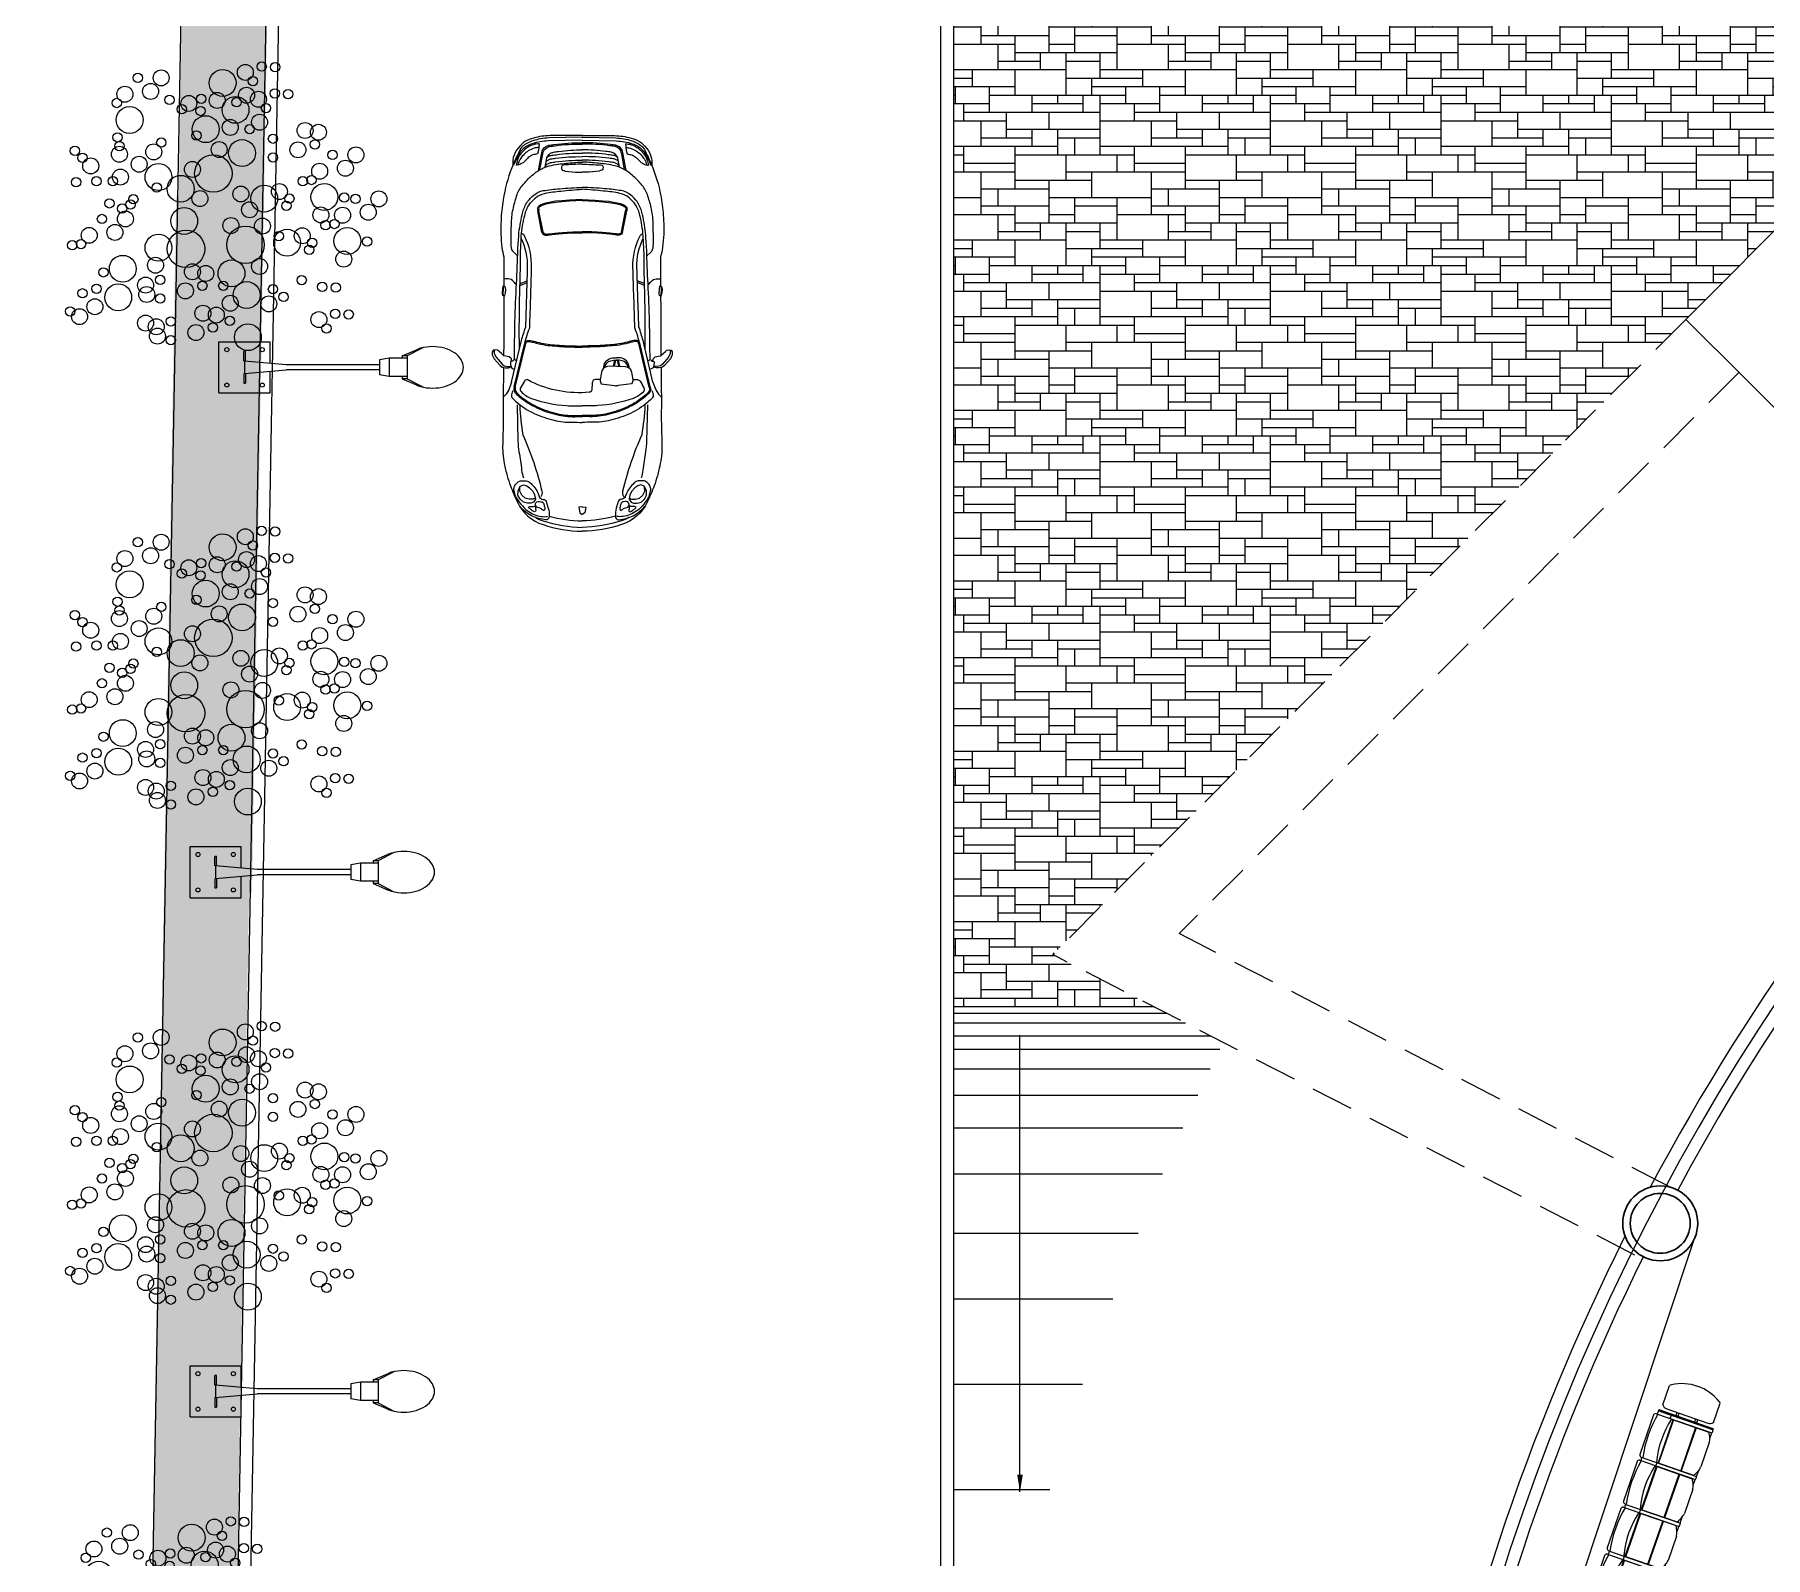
# Model space of a CAD drawing. Header units: millimetres. Extents: x 383 to 523, y 252 to 344.
# Drawn here: x 385.49 to 405.81, y 305.44 to 323.31 of the extents above; entities that cross this region are included whole.
import ezdxf

# ---------------------------------------------------------------- set-up
doc = ezdxf.new("R2010")
doc.units = ezdxf.units.MM
doc.header["$MEASUREMENT"] = 0
doc.linetypes.add('ACAD_ISO02W100', pattern=[15, 12, -3])
doc.linetypes.add('DASHED', pattern=[0.75, 0.5, -0.25])
for name, color, linetype in [('BOXTER', 7, 'Continuous'), ('CARRERA911', 7, 'Continuous'), ('letreros', 6, 'Continuous'), ('muebles', 193, 'Continuous')]:
    doc.layers.add(name, color=color, linetype=linetype)
for name, color, linetype, lineweight in [('cubierta', 1, 'ACAD_ISO02W100', 15), ('farolasss', 40, 'Continuous', 0), ('muros', 5, 'Continuous', 30), ('plantas', 76, 'Continuous', 15), ('vegetacion', 104, 'Continuous', 0)]:
    doc.layers.add(name, color=color, linetype=linetype, lineweight=lineweight)
doc.dimstyles.new('ISO-25', dxfattribs={"dimtxt": 0.2, "dimasz": 0.2, "dimexe": 0.5, "dimexo": 0.2, "dimgap": 0.2, "dimtad": 1, "dimdsep": 46, "dimtxsty": 'Standard', "dimcen": 0.2, "dimadec": 0, "dimazin": 0, "dimtfac": 1, "dimtmove": 0, "dimatfit": 3, "dimfxl": 1, "dimarcsym": 0})
pattern_1 = [(0, (0, 0), (0, 2), [1.5, -0.5]), (0, (0, 0.1), (0, 2), [-0.6, 0.6, -0.3, 0.5]), (0, (0, 0.2), (0, 2), [-0.9, 1.1]), (0, (0, 0.3), (0, 2), [0.9, -1.1]), (0, (0, 0.4), (0, 2), [-0.4, 1.6]), (0, (0, 0.5), (0, 2), [0.7, -0.5, 0.6, -0.2]), (0, (0.7, 0.6), (0, 2), [1.6, -0.4]), (0, (-0.1, 0.7), (0, 2), [1.1, -0.9]), (0, (-0.4, 0.8), (0, 2), [0.9, -1.1]), (0, (0, 0.9), (0, 2), [1.6, -0.4]), (0, (0, 1), (0, 2), [-0.8, 0.5, -0.3, 0.4]), (0, (1, 1.1), (0, 2), [1.2, -0.8]), (0, (0.2, 1.2), (0, 2), [0.8, -0.4, 0.3, -0.5]), (0, (0.6, 1.3), (0, 2), [0.8, -0.3, 0.5, -0.4]), (0, (1.4, 1.4), (0, 2), [1.2, -0.8]), (0, (0.6, 1.5), (0, 2), [0.8, -1.2]), (0, (1, 1.6), (0, 2), [0.9, -1.1]), (0, (1, 1.7), (0, 2), [-0.6, 1.4]), (0, (0.4, 1.8), (0, 2), [0.6, -1.4]), (0, (1, 1.9), (0, 2), [1.4, -0.6]), (90, (0, 0.8), (-2, 1e-16), [0.3, -0.8, 0.7, -0.2]), (90, (0.2, 0.9), (-2, 1e-16), [0.5, -0.3, 0.2, -1]), (90, (0.3, 0.5), (-2, 1e-16), [0.2, -1.8]), (90, (0.4, 0.3), (-2, 1e-16), [0.2, -1.2, 0.3, -0.3]), (90, (0.5, 0.7), (-2, 1e-16), [0.2, -1.8]), (90, (0.6, 0), (-2, 1e-16), [0.3, -0.9, 0.5, -0.3]), (90, (0.7, 0.4), (-2, 1e-16), [0.3, -1.7]), (90, (0.8, 0.9), (-2, 1e-16), [0.3, -0.1, 0.2, -1.4]), (90, (0.9, 0.1), (-2, 1e-16), [0.3, -1.7]), (90, (1, 0.6), (-2, 1e-16), [0.3, -0.1, 0.3, -0.2, 0.5, -0.6]), (90, (1.2, 0.6), (-2, 1e-16), [-1.4, 0.2, -0.2, 0.2]), (90, (1.3, 0.9), (-2, 1e-16), [0.2, -1.8]), (90, (1.4, 0.2), (-2, 1e-16), [0.2, -0.7, 0.5, -0.6]), (90, (1.5, 0.5), (-2, 1e-16), [0.1, -1.3, 0.3, -0.3]), (90, (1.6, 0.6), (-2, 1e-16), [0.5, -0.5, 0.3, -0.7]), (90, (1.7, 1.1), (-2, 1e-16), [0.3, -0.5, 0.2, -1]), (90, (1.8, 0.4), (-2, 1e-16), [0.2, -1.8]), (90, (1.9, 0.6), (-2, 1e-16), [0.2, -0.6, 0.3, -0.9])]

# ---------------------------------------------------------------- blocks, each defined once
blk = doc.blocks.new('banca')
at = {"layer": 'muebles'}
for p, q in [((-1.501, 0), (-1.991, 0)), ((-0.921, 0), (-1.411, 0)), ((-0.338, 0), (-0.828, 0)), ((0.245, 0), (-0.245, 0)), ((0.828, 0), (0.338, 0)), ((1.411, 0), (0.921, 0)), ((-2.138, -0.061), (-2.378, -0.061)), ((-2.108, -0.121), (-2.108, -0.631)), ((-2.068, -0.04), (-2.068, -0.712)), ((-2.056, -0.037), (-2.065, -0.037)), ((-2.056, -0.063), (-2.056, -0.037)), ((-2.056, -0.063), (-2.056, -0.713)), ((-2.016, -0.025), (-2.016, -0.716)), ((-1.476, -0.025), (-1.476, -0.716)), ((-1.436, -0.025), (-1.436, -0.716)), ((-0.896, -0.025), (-0.896, -0.716)), ((-0.856, -0.026), (-0.856, -0.716)), ((-0.313, -0.025), (-0.313, -0.716)), ((-0.273, -0.026), (-0.273, -0.716)), ((0.27, -0.025), (0.27, -0.716)), ((0.31, -0.026), (0.31, -0.716)), ((0.853, -0.025), (0.853, -0.716)), ((0.893, -0.026), (0.893, -0.716)), ((1.436, -0.025), (1.436, -0.716)), ((1.476, -0.026), (1.476, -0.716)), ((1.991, -0.003), (1.501, -0.003)), ((2.016, -0.03), (2.016, -0.719)), ((2.056, -0.043), (2.056, -0.04)), ((2.056, -0.04), (2.065, -0.041)), ((2.056, -0.066), (2.056, -0.04)), ((2.056, -0.693), (2.056, -0.043)), ((2.056, -0.05), (2.056, -0.047)), ((2.056, -0.066), (2.056, -0.716)), ((2.068, -0.716), (2.068, -0.044)), ((2.108, -0.125), (2.108, -0.635)), ((2.138, -0.065), (2.378, -0.065)), ((-2.108, -0.247), (-2.068, -0.247)), ((-2.108, -0.273), (-2.068, -0.273)), ((-2.013, -0.214), (-2.013, -0.677)), ((-2.013, -0.231), (-1.479, -0.231)), ((-2.013, -0.239), (-1.479, -0.239)), ((-1.479, -0.214), (-1.479, -0.677)), ((-1.433, -0.214), (-1.433, -0.677)), ((-1.433, -0.231), (-0.899, -0.231)), ((-1.433, -0.239), (-0.899, -0.239)), ((-0.899, -0.214), (-0.899, -0.677)), ((-0.853, -0.214), (-0.853, -0.677)), ((-0.85, -0.231), (-0.316, -0.231)), ((-0.85, -0.239), (-0.316, -0.239)), ((-0.316, -0.214), (-0.316, -0.677)), ((-0.27, -0.214), (-0.27, -0.677)), ((-0.267, -0.231), (0.267, -0.231)), ((-0.267, -0.239), (0.267, -0.239)), ((0.267, -0.214), (0.267, -0.677)), ((0.313, -0.214), (0.313, -0.677)), ((0.316, -0.231), (0.85, -0.231)), ((0.316, -0.239), (0.85, -0.239)), ((0.85, -0.214), (0.85, -0.677)), ((0.896, -0.214), (0.896, -0.677)), ((0.899, -0.231), (1.433, -0.231)), ((0.899, -0.239), (1.433, -0.239)), ((1.433, -0.214), (1.433, -0.677)), ((1.479, -0.214), (1.479, -0.677)), ((2.013, -0.235), (1.479, -0.235)), ((2.013, -0.242), (1.479, -0.242)), ((2.013, -0.218), (2.013, -0.681)), ((2.108, -0.251), (2.068, -0.251)), ((2.108, -0.276), (2.068, -0.276)), ((-2.108, -0.48), (-2.068, -0.48)), ((-2.108, -0.505), (-2.068, -0.505)), ((-2.013, -0.513), (-1.479, -0.513)), ((-2.013, -0.521), (-1.479, -0.521)), ((-1.433, -0.513), (-0.899, -0.513)), ((-1.433, -0.521), (-0.899, -0.521)), ((-0.85, -0.513), (-0.316, -0.513)), ((-0.85, -0.521), (-0.316, -0.521)), ((-0.267, -0.513), (0.267, -0.513)), ((-0.267, -0.521), (0.267, -0.521)), ((0.316, -0.513), (0.85, -0.513)), ((0.316, -0.521), (0.85, -0.521)), ((0.899, -0.513), (1.433, -0.513)), ((0.899, -0.521), (1.433, -0.521)), ((2.013, -0.517), (1.479, -0.517)), ((2.013, -0.524), (1.479, -0.524)), ((2.108, -0.483), (2.068, -0.483)), ((2.108, -0.509), (2.068, -0.509)), ((-2.138, -0.691), (-2.378, -0.691)), ((-2.056, -0.716), (-2.065, -0.715)), ((-2.056, -0.713), (-2.056, -0.716)), ((-2.016, -0.712), (-1.943, -0.712)), ((-1.594, -0.723), (-1.896, -0.723)), ((-1.547, -0.712), (-1.476, -0.712)), ((-1.436, -0.712), (-1.363, -0.712)), ((-1.014, -0.723), (-1.316, -0.723)), ((-0.967, -0.712), (-0.896, -0.712)), ((-0.853, -0.712), (-0.78, -0.712)), ((-0.431, -0.723), (-0.733, -0.723)), ((-0.384, -0.712), (-0.313, -0.712)), ((-0.27, -0.712), (-0.197, -0.712)), ((0.152, -0.723), (-0.15, -0.723)), ((0.199, -0.712), (0.27, -0.712)), ((0.313, -0.712), (0.386, -0.712)), ((0.735, -0.723), (0.433, -0.723)), ((0.782, -0.712), (0.853, -0.712)), ((0.896, -0.712), (0.969, -0.712)), ((1.318, -0.723), (1.016, -0.723)), ((1.365, -0.712), (1.436, -0.712)), ((1.476, -0.716), (1.549, -0.716)), ((1.898, -0.726), (1.596, -0.726)), ((1.945, -0.716), (2.016, -0.716)), ((2.056, -0.693), (2.056, -0.719)), ((2.056, -0.716), (2.056, -0.719)), ((2.056, -0.719), (2.065, -0.719)), ((2.138, -0.695), (2.378, -0.695))]:
    blk.add_line(p, q, dxfattribs=at)
for points in [[(-2.065, -0.037), (-2.066, -0.037), (-2.066, -0.037), (-2.067, -0.037), (-2.067, -0.038), (-2.067, -0.038), (-2.067, -0.038), (-2.068, -0.038), (-2.068, -0.039), (-2.068, -0.039), (-2.068, -0.04)], [(2.065, -0.041), (2.066, -0.041), (2.066, -0.041), (2.067, -0.041), (2.067, -0.041), (2.067, -0.042), (2.068, -0.042), (2.068, -0.043), (2.068, -0.043), (2.068, -0.044)], [(-2.065, -0.715), (-2.066, -0.715), (-2.066, -0.715), (-2.067, -0.715), (-2.067, -0.715), (-2.067, -0.714), (-2.068, -0.714), (-2.068, -0.713), (-2.068, -0.713), (-2.068, -0.712)], [(2.065, -0.719), (2.066, -0.719), (2.066, -0.719), (2.067, -0.719), (2.067, -0.718), (2.067, -0.718), (2.067, -0.718), (2.068, -0.718), (2.068, -0.717), (2.068, -0.717), (2.068, -0.716)]]:
    blk.add_lwpolyline(points, dxfattribs=at)
for centre, radius, start, end in [((-1.991, -0.025), 0.025, 90, 180), ((-1.501, -0.025), 0.025, 0, 90), ((-1.411, -0.025), 0.025, 90, 180), ((-0.921, -0.025), 0.025, 0, 90), ((-0.828, -0.025), 0.025, 90, 180), ((-0.338, -0.025), 0.025, 0, 90), ((-0.245, -0.025), 0.025, 90, 180), ((0.245, -0.025), 0.025, 0, 90), ((0.338, -0.025), 0.025, 90, 180), ((0.828, -0.025), 0.025, 0, 90), ((0.921, -0.025), 0.025, 90, 180), ((1.411, -0.025), 0.025, 0, 90), ((-1.909, -0.376), 0.569, 148.6643, 211.6638), ((-2.321, -0.127), 0.0874, 130.8585, 149.9755), ((-2.195, -0.127), 0.0874, 3.9886, 49.1415), ((-2.036, -0.136), 0.101, 78.5788, 101.4212), ((-2.036, -0.128), 0.0699, 253.3653, 286.6347), ((-1.746, -1.423), 1.407, 78.9336, 101.0664), ((-1.746, -1.257), 1.076, 75.4632, 104.5368), ((-1.456, -0.136), 0.101, 78.5788, 101.4212), ((-1.166, -1.423), 1.407, 78.9336, 101.0664), ((-1.166, -1.257), 1.076, 75.4632, 104.5368), ((-0.876, -0.136), 0.101, 78.5788, 101.4212), ((-0.583, -1.423), 1.407, 78.9336, 101.0664), ((-0.583, -1.257), 1.076, 75.4632, 104.5368), ((-0.293, -0.136), 0.101, 78.5788, 101.4212), ((0, -1.423), 1.407, 78.9336, 101.0664), ((0, -1.257), 1.076, 75.4632, 104.5368), ((0.29, -0.136), 0.101, 78.5788, 101.4212), ((0.583, -1.423), 1.407, 78.9336, 101.0664), ((0.583, -1.257), 1.076, 75.4632, 104.5368), ((0.873, -0.136), 0.101, 78.5788, 101.4212), ((1.166, -1.423), 1.407, 78.9336, 101.0664), ((1.166, -1.257), 1.076, 75.4632, 104.5368), ((1.456, -0.136), 0.101, 78.5788, 101.4212), ((1.501, -0.028), 0.025, 90, 180), ((1.746, -1.427), 1.407, 78.9336, 101.0664), ((1.746, -1.26), 1.076, 75.4632, 104.5368), ((1.991, -0.028), 0.025, 0, 90), ((2.036, -0.139), 0.101, 78.5788, 101.4212), ((2.036, -0.132), 0.0699, 253.3653, 286.6347), ((2.195, -0.131), 0.0874, 130.8585, 176.0114), ((2.321, -0.131), 0.0874, 30.0245, 49.1415), ((1.909, -0.38), 0.569, 328.3362, 31.3357), ((-1.456, -0.154), 0.0699, 253.3653, 286.6347), ((-0.876, -0.154), 0.0699, 253.3653, 286.6347), ((-0.293, -0.154), 0.0699, 253.3653, 286.6347), ((0.29, -0.154), 0.0699, 253.3653, 286.6347), ((0.873, -0.154), 0.0699, 253.3653, 286.6347), ((1.456, -0.154), 0.0699, 253.3653, 286.6347), ((-2.195, -0.625), 0.0874, 310.8585, 356.0114), ((-2.036, -0.617), 0.101, 258.5788, 281.4212), ((-1.86, -0.457), 0.268, 235.1243, 262.1797), ((-1.626, -0.475), 0.25, 277.3038, 306.0114), ((-1.456, -0.617), 0.101, 258.5788, 281.4212), ((-1.456, -0.617), 0.101, 258.5788, 281.4212), ((-1.28, -0.457), 0.268, 235.1243, 262.1797), ((-1.046, -0.475), 0.25, 277.3038, 306.0114), ((-0.876, -0.617), 0.101, 258.5788, 281.4212), ((-0.876, -0.617), 0.101, 258.5788, 281.4212), ((-0.697, -0.457), 0.268, 235.1243, 262.1797), ((-0.463, -0.475), 0.25, 277.3038, 306.0114), ((-0.293, -0.617), 0.101, 258.5788, 281.4212), ((-0.293, -0.617), 0.101, 258.5788, 281.4212), ((-0.113, -0.457), 0.268, 235.1243, 262.1797), ((0.12, -0.475), 0.25, 277.3038, 306.0114), ((0.29, -0.617), 0.101, 258.5788, 281.4212), ((0.29, -0.617), 0.101, 258.5788, 281.4212), ((0.47, -0.457), 0.268, 235.1243, 262.1797), ((0.703, -0.475), 0.25, 277.3038, 306.0114), ((0.873, -0.617), 0.101, 258.5788, 281.4212), ((0.873, -0.617), 0.101, 258.5788, 281.4212), ((1.053, -0.457), 0.268, 235.1243, 262.1797), ((1.286, -0.475), 0.25, 277.3038, 306.0114), ((1.456, -0.617), 0.101, 258.5788, 281.4212), ((1.456, -0.617), 0.101, 258.5788, 281.4212), ((1.632, -0.461), 0.268, 235.0932, 262.2108), ((1.866, -0.479), 0.25, 277.3038, 306.0114), ((2.036, -0.62), 0.101, 258.5788, 281.4212), ((2.195, -0.629), 0.0874, 183.9886, 229.1415), ((2.321, -0.629), 0.0874, 310.8585, 325.6711)]:
    blk.add_arc(centre, radius, start, end, dxfattribs=at)
blk.add_solid([(2.056, -0.051), (2.056, -0.051), (2.056, -0.043)], dxfattribs=at)
blk = doc.blocks.new('dfghjlkññpo')
at = {"layer": 'vegetacion', "lineweight": 0}
for centre, radius in [((442.576, 257.362), 0.0314), ((442.733, 257.362), 0.0537), ((443.146, 257.328), 0.0904), ((443.299, 257.399), 0.0537), ((443.35, 257.34), 0.0314), ((443.409, 257.438), 0.0314), ((443.499, 257.434), 0.0314), ((442.489, 257.252), 0.0537), ((442.662, 257.271), 0.0537), ((443.002, 257.221), 0.0314), ((443.11, 257.21), 0.0537), ((443.307, 257.245), 0.0537), ((443.387, 257.218), 0.0537), ((443.497, 257.257), 0.0314), ((443.587, 257.253), 0.0314), ((442.434, 257.193), 0.0314), ((442.521, 257.079), 0.0904), ((442.789, 257.214), 0.0314), ((442.872, 257.151), 0.0314), ((442.919, 257.19), 0.0537), ((442.998, 257.139), 0.0314), ((443.233, 257.147), 0.0904), ((443.24, 257.198), 0.0314), ((443.438, 257.159), 0.0314), ((443.033, 257.017), 0.0904), ((443.198, 257.029), 0.0537), ((443.328, 257.017), 0.0314), ((443.395, 257.064), 0.0537), ((443.701, 257.008), 0.0537), ((443.791, 256.996), 0.0537), ((442.153, 256.872), 0.0314), ((442.452, 256.848), 0.0537), ((442.44, 256.962), 0.0314), ((442.452, 256.903), 0.0314), ((442.683, 256.864), 0.0537), ((442.734, 256.927), 0.0314), ((442.97, 256.974), 0.0314), ((443.123, 256.88), 0.0537), ((443.277, 256.856), 0.0904), ((443.485, 256.953), 0.0314), ((443.653, 256.878), 0.0537), ((443.767, 256.914), 0.0314), ((444.043, 256.844), 0.0537), ((442.204, 256.825), 0.0314), ((442.259, 256.77), 0.0537), ((442.585, 256.781), 0.0537), ((442.715, 256.695), 0.0904), ((442.943, 256.746), 0.0537), ((443.084, 256.719), 0.126), ((443.485, 256.827), 0.0314), ((443.799, 256.734), 0.0537), ((443.886, 256.844), 0.0314), ((443.972, 256.754), 0.0537), ((442.161, 256.66), 0.0314), ((442.298, 256.667), 0.0314), ((442.408, 256.667), 0.0314), ((442.459, 256.695), 0.0537), ((442.864, 256.616), 0.0904), ((443.685, 256.667), 0.0314), ((443.744, 256.675), 0.0314), ((442.385, 256.518), 0.0314), ((442.546, 256.546), 0.0314), ((442.703, 256.624), 0.0314), ((442.994, 256.55), 0.0537), ((443.269, 256.581), 0.0537), ((443.426, 256.55), 0.0904), ((443.528, 256.597), 0.0537), ((443.595, 256.55), 0.0314), ((443.831, 256.561), 0.0904), ((443.964, 256.557), 0.0314), ((444.04, 256.548), 0.0314), ((444.197, 256.548), 0.0537), ((442.335, 256.413), 0.0314), ((442.493, 256.413), 0.0537), ((442.471, 256.483), 0.0314), ((442.526, 256.51), 0.0314), ((442.888, 256.4), 0.0904), ((443.328, 256.475), 0.0537), ((443.575, 256.502), 0.0314), ((443.807, 256.44), 0.0537), ((443.953, 256.438), 0.0537), ((444.126, 256.458), 0.0537), ((442.249, 256.303), 0.0537), ((442.422, 256.323), 0.0537), ((442.9, 256.212), 0.126), ((443.202, 256.369), 0.0537), ((443.3, 256.239), 0.126), ((443.414, 256.365), 0.0537), ((443.58, 256.253), 0.0904), ((443.524, 256.298), 0.0314), ((443.682, 256.3), 0.0537), ((443.839, 256.371), 0.0314), ((443.898, 256.379), 0.0314), ((443.985, 256.265), 0.0904), ((442.135, 256.236), 0.0314), ((442.194, 256.244), 0.0314), ((442.715, 256.22), 0.0904), ((443.729, 256.206), 0.0314), ((443.749, 256.253), 0.0314), ((444.118, 256.261), 0.0314), ((442.345, 256.054), 0.0314), ((442.475, 256.078), 0.0904), ((442.695, 256.102), 0.0537), ((442.943, 256.058), 0.0537), ((443.033, 256.047), 0.0537), ((443.206, 256.047), 0.0904), ((443.395, 256.094), 0.0537), ((443.961, 256.143), 0.0537), ((442.298, 255.944), 0.0314), ((442.444, 255.886), 0.0904), ((442.628, 255.968), 0.0537), ((442.727, 256.003), 0.0314), ((442.896, 255.929), 0.0537), ((443.01, 255.964), 0.0314), ((443.151, 255.964), 0.0314), ((443.308, 255.901), 0.0904), ((443.485, 255.941), 0.0314), ((443.678, 256.002), 0.0314), ((443.816, 255.956), 0.0314), ((443.907, 255.952), 0.0314), ((442.204, 255.913), 0.0314), ((442.287, 255.823), 0.0537), ((442.636, 255.905), 0.0537), ((442.727, 255.878), 0.0314), ((443.198, 255.846), 0.0537), ((443.457, 255.842), 0.0537), ((443.556, 255.889), 0.0314), ((442.121, 255.791), 0.0314), ((442.184, 255.756), 0.0537), ((442.628, 255.713), 0.0537), ((442.7, 255.688), 0.0537), ((442.798, 255.724), 0.0314), ((443.014, 255.779), 0.0537), ((443.104, 255.767), 0.0537), ((443.194, 255.728), 0.0314), ((443.794, 255.736), 0.0537), ((443.904, 255.775), 0.0314), ((443.994, 255.771), 0.0314), ((442.708, 255.625), 0.0537), ((442.798, 255.598), 0.0314), ((442.967, 255.649), 0.0537), ((443.081, 255.684), 0.0314), ((443.316, 255.618), 0.0904), ((443.845, 255.677), 0.0314)]:
    blk.add_circle(centre, radius, dxfattribs=at)
blk = doc.blocks.new('bn')
at = {"layer": 'farolasss', "color": 40, "linetype": 'Continuous', "lineweight": 0}
for p, q in [((510.656, 170.215), (510.656, 170.816)), ((510.656, 170.816), (511.258, 170.816)), ((510.947, 170.588), (510.947, 170.7)), ((510.967, 170.7), (510.947, 170.7)), ((510.967, 170.588), (510.967, 170.7)), ((511.258, 170.562), (511.258, 170.816)), ((512.806, 170.649), (512.974, 170.722)), ((513.049, 170.746), (512.866, 170.649)), ((511.445, 170.545), (510.957, 170.588)), ((510.957, 170.588), (510.957, 170.442)), ((510.957, 170.442), (511.445, 170.485)), ((511.258, 170.215), (511.258, 170.469)), ((512.542, 170.545), (511.445, 170.545)), ((512.542, 170.485), (511.445, 170.485)), ((512.656, 170.622), (512.542, 170.602)), ((512.542, 170.602), (512.542, 170.428)), ((512.866, 170.622), (512.656, 170.622)), ((512.656, 170.622), (512.656, 170.409)), ((512.866, 170.649), (512.806, 170.649)), ((512.806, 170.649), (512.806, 170.622)), ((512.866, 170.649), (512.866, 170.381)), ((510.947, 170.442), (510.947, 170.33)), ((510.947, 170.33), (510.967, 170.33)), ((510.967, 170.442), (510.967, 170.33)), ((512.656, 170.409), (512.542, 170.428)), ((512.866, 170.409), (512.656, 170.409)), ((512.806, 170.409), (512.806, 170.381)), ((512.806, 170.381), (512.974, 170.309)), ((512.866, 170.381), (512.806, 170.381)), ((512.866, 170.381), (513.049, 170.285)), ((510.656, 170.215), (511.258, 170.215))]:
    blk.add_line(p, q, dxfattribs=at)
for centre in [(510.749, 170.723), (511.165, 170.723), (510.749, 170.307), (511.165, 170.307)]:
    blk.add_circle(centre, 0.0239, dxfattribs=at)
for centre, radius, start, end in [((513.127, 170.369), 0.384, 105.6417, 113.3798), ((513.166, 170.228), 0.531, 90, 105.6417), ((513.166, 170.228), 0.531, 74.3583, 90), ((513.206, 170.369), 0.384, 55.9432, 74.3583), ((513.266, 170.459), 0.276, 31.4993, 55.9432), ((513.358, 170.515), 0.168, 0, 31.4993), ((513.358, 170.515), 0.168, 328.5007, 0), ((513.127, 170.661), 0.384, 246.6202, 254.3583), ((513.166, 170.803), 0.531, 254.3583, 270), ((513.166, 170.803), 0.531, 270, 285.6417), ((513.206, 170.661), 0.384, 285.6417, 304.0568), ((513.266, 170.572), 0.276, 304.0568, 328.5007)]:
    blk.add_arc(centre, radius, start, end, dxfattribs=at)
blk = doc.blocks.new('CAR2_TOP')
at = {"layer": 'BOXTER'}
for p, q in [((-1.883, 0.769), (-1.88, 0.777)), ((0.299, 0.403), (0.365, 0.418)), ((0.299, 0.392), (0.365, 0.406)), ((0.299, 0.373), (0.365, 0.359)), ((0.299, 0.362), (0.365, 0.347)), ((-1.883, -0.767), (-1.88, -0.775))]:
    blk.add_line(p, q, dxfattribs=at)
for points in [[(0.311, 0.791), (0.285, 0.793), (0.26, 0.817), (0.254, 0.854), (0.249, 0.877), (0.225, 0.904), (0.201, 0.931), (0.188, 0.947), (0.182, 0.97), (0.186, 0.993), (0.206, 1.007), (0.24, 1.007), (0.284, 0.986), (0.36, 0.92), (0.378, 0.898), (0.386, 0.859), (0.384, 0.831, -0.22161), (0.368, 0.799, -0.22161)], [(0.184, 0.98), (0.19, 0.985), (0.224, 0.985), (0.267, 0.964), (0.343, 0.898), (0.362, 0.875), (0.369, 0.837), (0.368, 0.808, -0.062527), (0.366, 0.798, -0.062527)], [(-2.212, -0.001), (-2.212, 0.338, -0.055426), (-2.191, 0.522, -0.059428), (-2.157, 0.619, -0.097452), (-2.095, 0.7, -0.082707), (-1.994, 0.763, -0.136156), (-1.879, 0.777, 0.047635)], [(-2.193, 0.001), (-2.185, 0.375, -0.076537), (-2.153, 0.555, -0.086757), (-2.092, 0.667, -0.10675), (-2.057, 0.695), (-2.015, 0.716, -0.003982), (-1.931, 0.755, -0.016266), (-1.85, 0.79, -0.052049), (-1.494, 0.886, -0.02824), (-1.263, 0.91, -0.041393), (-0.959, 0.899, -0.048157), (-0.858, 0.877), (-0.532, 0.877)], [(-0.868, 0.723), (-0.905, 0.763, 0.209375), (-0.976, 0.795, 0.008786), (-1.241, 0.793, 0.052376), (-1.407, 0.771, 0.022093), (-1.552, 0.729, 0.108048), (-1.668, 0.658, 0.061356), (-1.782, 0.543, 0.068655), (-1.848, 0.441, 0.073523), (-1.895, 0.247, 0.014318), (-1.912, 0.073, 0.013039), (-1.915, 0.001, 0.013039)], [(-0.539, 0.734, 0.024615), (-0.58, 0.769, -0.223398), (-0.61, 0.828, 0.00021), (-0.612, 0.877, 0.00021)], [(-0.532, 0.877, -0.3707), (-0.511, 0.891, 0.000614), (-0.474, 0.893)], [(-0.532, 0.877, 0.370699), (-0.511, 0.862, -0.000614), (-0.474, 0.861)], [(-0.53, 0.873, -0.309042), (-0.511, 0.883, 0.000614), (-0.474, 0.885)], [(-0.416, 0.877, 0.3707), (-0.437, 0.891, -0.000614), (-0.474, 0.893)], [(-0.418, 0.873, 0.309042), (-0.437, 0.883, -0.000614), (-0.474, 0.885)], [(-0.416, 0.877, -0.3707), (-0.437, 0.862, 0.000614), (-0.474, 0.861)], [(-0.416, 0.877, 0.002126), (0.245, 0.88)], [(0.307, 0.744), (0.293, 0.753), (0.298, 0.769), (0.309, 0.78), (0.311, 0.796, -0.504918), (0.325, 0.803, -0.045684), (0.373, 0.798, -0.242065), (0.39, 0.784, -0.032414), (0.399, 0.759, -0.143073)], [(0.381, 0.882, 0.000281), (0.469, 0.883, -0.004665), (0.933, 0.884, 0.006938), (1.229, 0.891, -0.055982), (1.454, 0.873, -0.021498), (1.594, 0.84, -0.021353), (1.704, 0.804, -0.022762), (1.887, 0.726, -0.203444), (2.138, 0.439, -0.07526), (2.212, 0.001, -0.07526)], [(0.642, 0.783), (0.688, 0.793, -0.220404), (0.723, 0.782, -0.037374), (0.77, 0.733, -0.064028), (0.894, 0.538, -0.05126), (0.971, 0.317, -0.061449), (0.994, 0.113, 0.010916), (0.995, 0.001, 0.008235)], [(-2.16, 0.001), (-2.152, 0.381, -0.076537), (-2.12, 0.56, -0.119374), (-2.054, 0.672, -0.071149), (-2.021, 0.698), (-1.982, 0.721, -0.003982), (-1.898, 0.761, -0.005807), (-1.882, 0.769, -0.004362)], [(-2.119, 0.483, -0.075551), (-2.11, 0.547, -0.072826), (-2.08, 0.612, -0.056103), (-2.039, 0.662, -0.027417), (-2.001, 0.694, -0.098085), (-1.941, 0.724, 0.002459), (-1.88, 0.741, 0.002459)], [(-2.119, 0.483), (-2.049, 0.492, 0.060338), (-2.009, 0.502, -0.005591), (-1.995, 0.554, -0.137482), (-1.965, 0.604, 0.014112), (-1.921, 0.648, 0.101805), (-1.889, 0.7, 0.064537), (-1.88, 0.741, 0.064537)], [(-2.079, 0.488, -0.060664), (-2.07, 0.539, -0.072826), (-2.04, 0.604, -0.056103), (-1.999, 0.654, -0.027417), (-1.961, 0.686, -0.098085), (-1.901, 0.716, 0.000743), (-1.883, 0.722)], [(0.292, 0.758, 0.013204), (-0.557, 0.736, -0.006823), (-0.938, 0.721, -0.002349), (-1.128, 0.708, 0.035892), (-1.354, 0.666, 0.099022), (-1.473, 0.613, 0.0549), (-1.547, 0.542, 0.134174), (-1.596, 0.437, 0.023136), (-1.618, 0.254, 0.011713), (-1.632, 0.001, 0.011713)], [(0.165, 0.704, 0.010667), (-0.52, 0.697, -0.006823), (-0.902, 0.691, -0.002349), (-1.092, 0.682, 0.035892), (-1.319, 0.645, 0.099022), (-1.439, 0.595, 0.0549), (-1.515, 0.525, 0.134174), (-1.566, 0.422, 0.023136), (-1.592, 0.239, 0.011039), (-1.611, 0.001, 0.011039)], [(0.597, 0.761), (0.124, 0.647, 0.053281), (0.096, 0.637, 0.257952), (0.079, 0.613, 0.069501), (0.08, 0.576, 0.029071), (0.096, 0.509, -0.06163), (0.128, 0.311, -0.023841), (0.139, 0.089, -0.020054), (0.142, 0.001, -0.020054)], [(0.6, 0.749), (0.127, 0.635, 0.053281), (0.102, 0.626, 0.257952), (0.092, 0.612, 0.069501), (0.093, 0.578, 0.029071), (0.108, 0.512, -0.06151), (0.14, 0.311, -0.023756), (0.152, 0.089, -0.019965), (0.154, 0.001, -0.019965)], [(0.366, 0.383), (0.371, 0.481, -0.352581), (0.434, 0.551, 0.008047), (0.517, 0.567), (0.517, 0.617, -0.270521), (0.535, 0.647, 0.000614), (0.61, 0.69, -0.331797), (0.651, 0.685, -0.11427), (0.726, 0.569, -0.074246), (0.807, 0.176, -0.021686), (0.809, 0.001, -0.021686)], [(0.597, 0.761), (0.625, 0.765, -0.220404), (0.66, 0.755, -0.037374), (0.707, 0.706, -0.064028), (0.831, 0.511, -0.05126), (0.908, 0.289, -0.061449), (0.931, 0.085, 0.008235), (0.931, 0.001, 0.008235)], [(0.599, 0.749), (0.626, 0.753, -0.220404), (0.651, 0.745, -0.037374), (0.697, 0.698, -0.064028), (0.819, 0.506, -0.05126), (0.896, 0.287, -0.061449), (0.918, 0.085, 0.008235), (0.919, 0, 0.008235)], [(0.8, 0.731), (1.203, 0.719, -0.03271), (1.324, 0.708, 0.00658), (1.529, 0.678, -0.040733), (1.616, 0.659, -0.249875)], [(0.806, 0.701, -0.028311), (1.135, 0.665, 0.046105), (1.763, 0.452, 0.219439), (1.828, 0.465, -0.325452)], [(1.818, 0.748), (1.763, 0.763, 0.15571), (1.716, 0.761, 0.128859), (1.667, 0.727, 0.172618), (1.648, 0.678, 0.012779), (1.648, 0.638, 0.149305), (1.663, 0.593, 0.057452), (1.697, 0.556, 0.039867), (1.758, 0.511, 0.038453), (1.79, 0.494, 0.044126), (1.835, 0.479), (1.846, 0.463, -0.151431), (1.855, 0.437, 0.389635), (1.893, 0.399), (1.955, 0.381, 0.094342), (2.044, 0.371, 0.108453), (2.068, 0.379, 0.290912), (2.083, 0.407, 0.205966), (1.933, 0.7, 0.700887)], [(1.818, 0.748, -0.118384), (1.984, 0.61, -0.125214), (2.047, 0.457, -0.057098), (2.047, 0.388, 1.07298)], [(1.942, 0.603), (1.935, 0.586), (1.935, 0.558, -0.04992), (1.933, 0.539, 0.494644), (1.946, 0.524, -0.100112), (1.974, 0.52, 0.588914), (1.993, 0.537, 0.119485), (1.98, 0.563, -0.013341), (1.957, 0.591, 0.140517), (1.942, 0.603, -0.473723)], [(-1.821, 0.49), (-2.018, 0.455, 0.207319), (-2.091, 0.406, 0.101931), (-2.103, 0.375, 0.00876), (-2.112, 0.317, 0.038849), (-2.13, 0.001, 0.03739)], [(-1.831, 0.474), (-2.005, 0.443, 0.207319), (-2.079, 0.394, 0.101931), (-2.091, 0.363, 0.00876), (-2.099, 0.305, 0.03739), (-2.117, 0.001, 0.03739)], [(-1.857, 0.418), (-1.941, 0.403, 0.207319), (-2.014, 0.354, 0.101931), (-2.026, 0.323, 0.00876), (-2.035, 0.265, 0.032481), (-2.053, 0.001)], [(-1.968, 0.394, 0.0341), (-1.977, 0.382, 0.101931), (-1.99, 0.351, 0.00876), (-1.998, 0.293, 0.035895), (-2.016, 0.001, 0.035895)], [(-1.922, 0.406, 0.056082), (-1.937, 0.387, 0.101931), (-1.95, 0.356, 0.00876), (-1.958, 0.298, 0.036536), (-1.976, 0.001, 0.036536)], [(-1.871, 0.415, 0.088206), (-1.897, 0.387, 0.101931), (-1.909, 0.356, 0.00876), (-1.918, 0.298, 0.036536), (-1.936, 0.001, 0.036536)], [(0.391, 0.526, 0.358011), (0.278, 0.445, 0.087142), (0.273, 0.383)], [(0.381, 0.514, 0.316561), (0.306, 0.445, 0.087142), (0.3, 0.383)], [(0.517, 0.567, -0.146365), (0.564, 0.552), (0.584, 0.403, -0.020696), (0.585, 0.383, -0.020696)], [(1.929, 0.522, 0.247528), (1.912, 0.526, 0.056791), (1.893, 0.518, 0.281439), (1.88, 0.495, 0.017622), (1.882, 0.462, 0.327274), (1.91, 0.43, -0.021137), (1.946, 0.42, 0.219354), (1.974, 0.424, 0.356278), (1.978, 0.435, 0.072558), (1.968, 0.452, 0.066843), (1.957, 0.463), (1.942, 0.511), (1.929, 0.522)], [(2.059, 0.522, -0.046386), (2.095, 0.439, -0.07526), (2.169, 0.001)], [(-1.894, 0.001, 0.004647), (-1.883, 0.204, -0.212789), (-1.871, 0.229, -0.225042), (-1.85, 0.234, -0.010282), (-1.835, 0.23, -0.358153), (-1.824, 0.216, 0.030605), (-1.815, 0.19), (-1.81, 0.152, -0.044318), (-1.803, 0.001, -0.044318)], [(0.391, 0.24, -0.358011), (0.278, 0.32, -0.087142), (0.273, 0.383)], [(0.381, 0.251, -0.316561), (0.306, 0.32, -0.087142), (0.3, 0.383)], [(0.366, 0.383), (0.371, 0.284, 0.352581), (0.434, 0.214, -0.008047), (0.517, 0.199), (0.517, 0.148)], [(0.517, 0.199, 0.146365), (0.564, 0.213), (0.584, 0.362, 0.020696), (0.585, 0.383, 0.020696)], [(2.042, 0.371, -0.063252), (2.096, 0.001, -0.063252)], [(-2.212, 0.002), (-2.212, -0.336, 0.055426), (-2.191, -0.52, 0.059428), (-2.157, -0.618, 0.097452), (-2.095, -0.698, 0.082707), (-1.994, -0.761, 0.136156), (-1.879, -0.775, -0.047635)], [(-2.193, 0.001), (-2.185, -0.374, 0.076537), (-2.153, -0.553, 0.086757), (-2.092, -0.666, 0.10675), (-2.057, -0.694), (-2.015, -0.714, 0.003982), (-1.931, -0.754, 0.016266), (-1.85, -0.788, 0.052049), (-1.494, -0.884, 0.02824), (-1.263, -0.908, 0.041393), (-0.959, -0.897, 0.048157), (-0.858, -0.875), (-0.532, -0.875)], [(-2.16, 0.001), (-2.152, -0.379, 0.076537), (-2.12, -0.559, 0.119374), (-2.054, -0.671, 0.071149), (-2.021, -0.697), (-1.982, -0.72, 0.003982), (-1.898, -0.759, 0.005807), (-1.882, -0.767, 0.004362)], [(-1.821, -0.489), (-2.018, -0.453, -0.207319), (-2.091, -0.405, -0.101931), (-2.103, -0.373, -0.00876), (-2.112, -0.316, -0.038849), (-2.13, 0.001, -0.03739)], [(-1.831, -0.473), (-2.005, -0.441, -0.207319), (-2.079, -0.393, -0.101931), (-2.091, -0.361, -0.00876), (-2.099, -0.304, -0.03739), (-2.117, 0.001, -0.03739)], [(-1.857, -0.416), (-1.941, -0.401, -0.207319), (-2.014, -0.353, -0.101931), (-2.026, -0.321, -0.00876), (-2.035, -0.264, -0.032481), (-2.053, 0.001)], [(-1.968, -0.392, -0.0341), (-1.977, -0.38, -0.101931), (-1.99, -0.349, -0.00876), (-1.998, -0.292, -0.035895), (-2.016, 0.001, -0.035895)], [(-1.922, -0.405, -0.056082), (-1.937, -0.386, -0.101931), (-1.95, -0.354, -0.00876), (-1.958, -0.297, -0.036536), (-1.976, 0.001, -0.036536)], [(-1.871, -0.414, -0.088206), (-1.897, -0.386, -0.101931), (-1.909, -0.354, -0.00876), (-1.918, -0.297, -0.036536), (-1.936, 0.001, -0.036536)], [(-0.868, -0.722), (-0.905, -0.762, -0.209375), (-0.976, -0.794, -0.008786), (-1.241, -0.791, -0.052376), (-1.407, -0.769, -0.022093), (-1.552, -0.728, -0.108048), (-1.668, -0.656, -0.061356), (-1.782, -0.542, -0.068655), (-1.848, -0.439, -0.073523), (-1.895, -0.245, -0.014318), (-1.912, -0.071, -0.013039), (-1.915, 0.001, -0.013039)], [(-1.894, 0.001, -0.004647), (-1.883, -0.203, 0.212789), (-1.871, -0.227, 0.225042), (-1.85, -0.232, 0.010282), (-1.835, -0.229, 0.358153), (-1.824, -0.215, -0.030605), (-1.815, -0.189), (-1.81, -0.151, 0.044318), (-1.803, 0.001, 0.044318)], [(0.292, -0.757, -0.013204), (-0.557, -0.735, 0.006823), (-0.938, -0.72, 0.002349), (-1.128, -0.707, -0.035892), (-1.354, -0.664, -0.099022), (-1.473, -0.611, -0.0549), (-1.547, -0.54, -0.134174), (-1.596, -0.436, -0.023136), (-1.618, -0.253, -0.011713), (-1.632, 0.001, -0.011713)], [(0.165, -0.702, -0.010667), (-0.52, -0.696, 0.006823), (-0.902, -0.69, 0.002349), (-1.092, -0.681, -0.035892), (-1.319, -0.643, -0.099022), (-1.439, -0.593, -0.0549), (-1.515, -0.524, -0.134174), (-1.566, -0.42, -0.023136), (-1.592, -0.238, -0.011039), (-1.611, 0.001, -0.011039)], [(0.597, -0.76), (0.124, -0.646, -0.053281), (0.096, -0.636, -0.257952), (0.079, -0.612, -0.069501), (0.08, -0.575, -0.029071), (0.096, -0.507, 0.06163), (0.128, -0.309, 0.023841), (0.139, -0.087, 0.020054), (0.142, 0.001, 0.020054)], [(0.6, -0.748), (0.127, -0.634, -0.053281), (0.102, -0.625, -0.257952), (0.092, -0.611, -0.069501), (0.093, -0.577, -0.029071), (0.108, -0.511, 0.06151), (0.14, -0.31, 0.023756), (0.152, -0.088, 0.019965), (0.154, 0.001, 0.019965)], [(0.381, -0.88, -0.000281), (0.469, -0.881, 0.004665), (0.933, -0.883, -0.006938), (1.229, -0.889, 0.055982), (1.454, -0.872, 0.021498), (1.594, -0.839, 0.021353), (1.704, -0.803, 0.022762), (1.887, -0.724, 0.203444), (2.138, -0.438, 0.07526), (2.212, 0.001, 0.07526)], [(0.517, 0.148, 0.460181), (0.554, 0.113), (0.629, 0.107, -0.361883), (0.658, 0.078, -0.136022), (0.54, -0.572, -0.015575)], [(0.54, -0.572), (0.517, -0.615, 0.270521), (0.535, -0.646, -0.000614), (0.61, -0.689, 0.331797), (0.651, -0.683, 0.11427), (0.726, -0.568, 0.074246), (0.807, -0.175, 0.021686), (0.809, 0.001)], [(0.597, -0.76), (0.625, -0.764, 0.220404), (0.66, -0.753, 0.037374), (0.707, -0.704, 0.064028), (0.831, -0.509, 0.05126), (0.908, -0.288, 0.061449), (0.931, -0.084, -0.008235), (0.931, 0.001, -0.008235)], [(0.599, -0.748), (0.626, -0.751, 0.220404), (0.651, -0.744, 0.037374), (0.697, -0.696, 0.064028), (0.819, -0.504, 0.05126), (0.896, -0.285, 0.061449), (0.918, -0.084, -0.008235), (0.919, 0.001, -0.008235)], [(0.642, -0.781), (0.688, -0.791, 0.220404), (0.723, -0.781, 0.037374), (0.77, -0.732, 0.064028), (0.894, -0.537, 0.05126), (0.971, -0.315, 0.061449), (0.994, -0.111, -0.010916), (0.995, 0.001, -0.008235)], [(2.042, -0.37, 0.063252), (2.096, 0.001, 0.063252)], [(2.059, -0.52, 0.046386), (2.095, -0.438, 0.07526), (2.169, 0.001)], [(1.818, -0.746), (1.763, -0.761, -0.15571), (1.716, -0.759, -0.128859), (1.667, -0.725, -0.172618), (1.648, -0.677, -0.012779), (1.648, -0.637, -0.149305), (1.663, -0.592, -0.057452), (1.697, -0.554, -0.039867), (1.758, -0.509, -0.038453), (1.79, -0.492, -0.044126), (1.835, -0.477), (1.846, -0.462, 0.151431), (1.855, -0.436, -0.389635), (1.893, -0.398), (1.955, -0.379, -0.094342), (2.044, -0.37, -0.108453), (2.068, -0.377, -0.290912), (2.083, -0.406, -0.205966), (1.933, -0.699, -0.700887)], [(1.818, -0.746, 0.118384), (1.984, -0.609, 0.125214), (2.047, -0.456, 0.057098), (2.047, -0.387, -1.07298)], [(-2.119, -0.482), (-2.049, -0.49, -0.060338), (-2.009, -0.5, 0.005591), (-1.995, -0.553, 0.137482), (-1.965, -0.603, -0.014112), (-1.921, -0.646, -0.101805), (-1.889, -0.699, -0.064537), (-1.88, -0.74, -0.064537)], [(-2.119, -0.482, 0.075551), (-2.11, -0.545, 0.072826), (-2.08, -0.61, 0.056103), (-2.039, -0.66, 0.027417), (-2.001, -0.693, 0.098085), (-1.941, -0.723, -0.002459), (-1.88, -0.74, -0.002459)], [(-2.079, -0.487, 0.060664), (-2.07, -0.538, 0.072826), (-2.04, -0.603, 0.056103), (-1.999, -0.653, 0.027417), (-1.961, -0.685, 0.098085), (-1.901, -0.715, -0.000743), (-1.883, -0.72)], [(0.806, -0.699, 0.028311), (1.135, -0.663, -0.046105), (1.763, -0.451, -0.219439), (1.828, -0.464, 0.325452)], [(1.929, -0.52, -0.247528), (1.912, -0.524, -0.056791), (1.893, -0.517, -0.281439), (1.88, -0.494, -0.017622), (1.882, -0.46, -0.327274), (1.91, -0.428, 0.021137), (1.946, -0.419, -0.219354), (1.974, -0.422, -0.356278), (1.978, -0.434, -0.072558), (1.968, -0.451, -0.066843), (1.957, -0.462), (1.942, -0.509), (1.929, -0.52)], [(1.942, -0.601), (1.935, -0.584), (1.935, -0.556, 0.04992), (1.933, -0.537, -0.494644), (1.946, -0.522, 0.100112), (1.974, -0.518, -0.588914), (1.993, -0.535, -0.119485), (1.98, -0.562, 0.013341), (1.957, -0.59, -0.140517), (1.942, -0.601, 0.473723)], [(-0.539, -0.732, -0.024615), (-0.58, -0.767, 0.223398), (-0.61, -0.827, -0.00021), (-0.612, -0.875, -0.00021)], [(0.307, -0.743), (0.293, -0.751), (0.298, -0.768), (0.309, -0.779), (0.311, -0.794, 0.504918), (0.325, -0.802, 0.045684), (0.373, -0.796, 0.242065), (0.39, -0.782, 0.032414), (0.399, -0.758, 0.143073)], [(0.8, -0.729), (1.203, -0.718, 0.03271), (1.324, -0.707, -0.00658), (1.529, -0.677, 0.040733), (1.616, -0.658, 0.249875)], [(-0.532, -0.875, -0.370699), (-0.511, -0.86, 0.000614), (-0.474, -0.859)], [(-0.532, -0.875, 0.3707), (-0.511, -0.89, -0.000614), (-0.474, -0.891)], [(-0.53, -0.871, 0.309042), (-0.511, -0.882, -0.000614), (-0.474, -0.883)], [(-0.416, -0.875, 0.3707), (-0.437, -0.86, -0.000614), (-0.474, -0.859)], [(-0.418, -0.871, -0.309042), (-0.437, -0.882, 0.000614), (-0.474, -0.883)], [(-0.416, -0.875, -0.3707), (-0.437, -0.89, 0.000614), (-0.474, -0.891)], [(-0.416, -0.875, -0.002126), (0.245, -0.879)], [(0.311, -0.789), (0.285, -0.792), (0.26, -0.815), (0.254, -0.853), (0.249, -0.875), (0.225, -0.902), (0.201, -0.93), (0.188, -0.946), (0.182, -0.968), (0.186, -0.992), (0.206, -1.006), (0.24, -1.006), (0.284, -0.985), (0.36, -0.919), (0.378, -0.896), (0.386, -0.858), (0.384, -0.829, 0.22161), (0.368, -0.797, 0.22161)], [(0.184, -0.979), (0.19, -0.983), (0.224, -0.983), (0.267, -0.962), (0.343, -0.896), (0.362, -0.874), (0.369, -0.835), (0.368, -0.807, 0.062527), (0.366, -0.796, 0.062527)]]:
    blk.add_lwpolyline(points, format="xyb", dxfattribs=at)
for points in [[(0.545, 0.791), (0.081, 0.681)], [(0.545, 0.791), (0.631, 0.822), (0.68, 0.851), (0.714, 0.885)], [(1.759, 0.718), (1.727, 0.704), (1.709, 0.691), (1.694, 0.657), (1.703, 0.622), (1.727, 0.59), (1.765, 0.554), (1.805, 0.533), (1.854, 0.524), (1.886, 0.546), (1.899, 0.574), (1.899, 0.614), (1.886, 0.659), (1.854, 0.697), (1.807, 0.719), (1.759, 0.718)], [(1.841, 0.526), (1.841, 0.526), (1.854, 0.554), (1.854, 0.594), (1.841, 0.639), (1.809, 0.677), (1.762, 0.699), (1.715, 0.697)], [(1.938, -0.001), (1.943, 0.04), (2.007, 0.029), (2.023, 0.001)], [(1.938, 0.002), (1.943, -0.039), (2.007, -0.028), (2.023, 0.001)], [(1.759, -0.716), (1.727, -0.703), (1.709, -0.69), (1.694, -0.656), (1.703, -0.62), (1.727, -0.588), (1.765, -0.552), (1.805, -0.532), (1.854, -0.522), (1.886, -0.545), (1.899, -0.573), (1.899, -0.613), (1.886, -0.658), (1.854, -0.695), (1.807, -0.718), (1.759, -0.716)], [(1.841, -0.525), (1.841, -0.525), (1.854, -0.553), (1.854, -0.593), (1.841, -0.638), (1.809, -0.675), (1.762, -0.698), (1.715, -0.696)], [(0.545, -0.79), (0.081, -0.68)], [(0.545, -0.79), (0.631, -0.821), (0.68, -0.849), (0.714, -0.883)]]:
    blk.add_lwpolyline(points, dxfattribs=at)
at = {"layer": 'CARRERA911'}
for p, q in [((-0.558, 0.696), (-0.589, 0.616)), ((-0.537, 0.697), (-0.568, 0.617)), ((-1.132, 0.439), (-1.371, 0.485)), ((-1.129, 0.451), (-1.369, 0.498)), ((-1.132, -0.438), (-1.371, -0.484)), ((-1.129, -0.45), (-1.369, -0.496)), ((-0.558, -0.695), (-0.589, -0.614)), ((-0.537, -0.695), (-0.568, -0.615))]:
    blk.add_line(p, q, dxfattribs=at)
for points in [[(0.124, 0.647, 0.02035), (-0.064, 0.589, -0.001309), (-0.733, 0.567, -0.124047), (-1.09, 0.646, -0.239135), (-1.115, 0.68, -0.239135)], [(0.081, 0.681, 0.019279), (-0.073, 0.633, -0.001296), (-0.734, 0.612, -0.122005), (-1.065, 0.683, -0.122005)], [(0.124, -0.646, -0.02035), (-0.064, -0.587, 0.001309), (-0.733, -0.566, 0.124047), (-1.09, -0.645, 0.239135), (-1.115, -0.678, 0.239135)], [(0.081, -0.68, -0.019279), (-0.073, -0.631, 0.001296), (-0.734, -0.61, 0.122005), (-1.065, -0.682, 0.122005)]]:
    blk.add_lwpolyline(points, format="xyb", dxfattribs=at)
for points in [[(-1.498, 0.001), (-1.491, 0.146), (-1.484, 0.231), (-1.477, 0.298), (-1.469, 0.351), (-1.461, 0.392), (-1.453, 0.423), (-1.445, 0.445), (-1.438, 0.462), (-1.431, 0.475), (-1.424, 0.485), (-1.417, 0.493), (-1.409, 0.497), (-1.401, 0.5), (-1.392, 0.501), (-1.381, 0.5), (-1.369, 0.498)], [(-1.486, 0), (-1.478, 0.145), (-1.472, 0.229), (-1.465, 0.297), (-1.457, 0.349), (-1.449, 0.389), (-1.441, 0.419), (-1.434, 0.441), (-1.427, 0.457), (-1.42, 0.469), (-1.414, 0.477), (-1.409, 0.483), (-1.404, 0.486), (-1.399, 0.488), (-1.392, 0.488), (-1.383, 0.487), (-1.371, 0.485)], [(-1.135, 0.44), (-1.126, 0.435), (-1.12, 0.431), (-1.116, 0.427), (-1.113, 0.421), (-1.112, 0.413), (-1.111, 0.401), (-1.112, 0.385), (-1.114, 0.364), (-1.117, 0.339), (-1.121, 0.307), (-1.125, 0.269), (-1.129, 0.224), (-1.133, 0.17), (-1.136, 0.107), (-1.139, 0.001)], [(-1.129, 0.451), (-1.119, 0.446), (-1.111, 0.44), (-1.105, 0.433), (-1.102, 0.425), (-1.099, 0.414), (-1.099, 0.401), (-1.1, 0.384), (-1.102, 0.363), (-1.105, 0.337), (-1.108, 0.306), (-1.112, 0.268), (-1.116, 0.223), (-1.12, 0.169), (-1.123, 0.107), (-1.126, 0.001)], [(-1.498, 0.001), (-1.491, -0.144), (-1.484, -0.229), (-1.477, -0.297), (-1.469, -0.35), (-1.461, -0.391), (-1.453, -0.421), (-1.445, -0.444), (-1.438, -0.461), (-1.431, -0.474), (-1.424, -0.484), (-1.417, -0.491), (-1.409, -0.496), (-1.401, -0.499), (-1.392, -0.499), (-1.381, -0.498), (-1.369, -0.496)], [(-1.486, 0.001), (-1.478, -0.144), (-1.472, -0.228), (-1.465, -0.295), (-1.457, -0.348), (-1.449, -0.388), (-1.441, -0.417), (-1.434, -0.439), (-1.427, -0.455), (-1.42, -0.467), (-1.414, -0.476), (-1.409, -0.481), (-1.404, -0.485), (-1.399, -0.486), (-1.392, -0.487), (-1.383, -0.486), (-1.371, -0.484)], [(-1.135, -0.439), (-1.126, -0.434), (-1.12, -0.429), (-1.116, -0.425), (-1.113, -0.42), (-1.112, -0.411), (-1.111, -0.4), (-1.112, -0.383), (-1.114, -0.363), (-1.117, -0.337), (-1.121, -0.306), (-1.125, -0.268), (-1.129, -0.222), (-1.133, -0.169), (-1.136, -0.106), (-1.139, 0)], [(-1.129, -0.45), (-1.119, -0.444), (-1.111, -0.439), (-1.105, -0.432), (-1.102, -0.424), (-1.099, -0.413), (-1.099, -0.4), (-1.1, -0.383), (-1.102, -0.362), (-1.105, -0.336), (-1.108, -0.304), (-1.112, -0.266), (-1.116, -0.221), (-1.12, -0.168), (-1.123, -0.105), (-1.126, 0.001)]]:
    blk.add_lwpolyline(points, dxfattribs=at)

msp = doc.modelspace()

# ---------------------------------------------------------------- hatches: boundary and pattern name
at = {"layer": 'muebles'}
h = msp.add_hatch(dxfattribs=at)
h.set_pattern_fill('CUTSTONE', color=256, scale=2, style=0, pattern_type=2)
h.set_pattern_definition(pattern_1)
h.paths.add_polyline_path([(414.272, 329.393), (402.221, 329.393), (402.221, 327.603), (396.281, 327.603), (396.281, 322.178), (407.079, 322.178)])
h = msp.add_hatch(dxfattribs=at)
h.set_pattern_fill('CUTSTONE', color=256, scale=2, style=0, pattern_type=2)
h.set_pattern_definition(pattern_1)
h.paths.add_polyline_path([(407.079, 322.178), (396.281, 322.178), (396.281, 311.897), (398.635, 311.897), (397.443, 312.513), (404.875, 319.968)])
at = {"layer": 'plantas'}
h = msp.add_hatch(dxfattribs=at)
h.set_pattern_fill('AR-SAND', color=256, scale=0.01, style=0)
h.set_pattern_definition([(37.5, (-91.96274, -102.13407), (-0.01600031, 0.48941324), [0, -0.38608, 0, -0.4318, 0, -0.41275]), (7.5, (-91.96274, -102.13407), (0.4495233, 0.7168251), [0, -0.20828, 0, -0.34798, 0, -0.13335]), (327.5, (-92.27516, -102.13407), (0.79099237, 0.00143718), [0, -0.127, 0, -0.4572, 0, -0.5969]), (317.5, (-92.27516, -102.13407), (0.76355645, 0.2229293), [0, -0.0635, 0, -0.29972, 0, -0.3429])])
h.paths.add_polyline_path([(388.461, 337.317), (387.464, 337.411), (387.261, 325.796), (388.261, 325.771)])
h.paths.add_polyline_path([(388.261, 325.771), (387.261, 325.796), (387.051, 313.796), (387.608, 313.239), (388.043, 313.239)])
h = msp.add_hatch(dxfattribs=at)
h.set_pattern_fill('AR-SAND', color=256, scale=0.01, style=0)
h.set_pattern_definition([(37.5, (-92.27346, -118.1282), (-0.01600031, 0.48941324), [0, -0.38608, 0, -0.4318, 0, -0.41275]), (7.5, (-92.27346, -118.1282), (0.4495233, 0.7168251), [0, -0.20828, 0, -0.34798, 0, -0.13335]), (327.5, (-92.58588, -118.1282), (0.79099237, 0.00143718), [0, -0.127, 0, -0.4572, 0, -0.5969]), (317.5, (-92.5859, -118.1282), (0.76355645, 0.2229293), [0, -0.0635, 0, -0.29972, 0, -0.3429])])
h.paths.add_polyline_path([(388.15, 321.323), (387.154, 321.417), (386.95, 309.802), (387.95, 309.777)])
h.paths.add_polyline_path([(387.95, 309.777), (386.95, 309.802), (386.74, 297.801), (387.297, 297.245), (387.733, 297.245)])

# ---------------------------------------------------------------- linework, layer by layer
at = {"layer": 'cubierta', "linetype": 'ACAD_ISO02W100', "lineweight": 18, "ltscale": 0.2}
msp.add_arc((428.383, 297.242), 32.252, 181.8805, 44.9344, dxfattribs=at)
at = {"layer": 'muros', "lineweight": 18}
for p, q in [((387.462, 337.429), (386.74, 297.801)), ((388.458, 337.429), (387.733, 297.245)), ((388.607, 337.429), (387.883, 297.245)), ((396.131, 297.245), (396.131, 327.753)), ((396.281, 297.245), (396.281, 327.603)), ((398.635, 311.897), (396.281, 311.897)), ((398.779, 311.822), (396.281, 311.822)), ((399.001, 311.708), (396.281, 311.708)), ((399.299, 311.554), (396.281, 311.554)), ((399.405, 311.399), (396.281, 311.399)), ((399.293, 311.168), (396.281, 311.168)), ((399.147, 310.859), (396.281, 310.859)), ((398.97, 310.474), (396.281, 310.474)), ((398.733, 309.933), (396.281, 309.933)), ((398.446, 309.239), (396.281, 309.239)), ((402.407, 301.438), (404.982, 309.19)), ((398.148, 308.467), (396.281, 308.467)), ((397.794, 307.464), (396.281, 307.464)), ((397.409, 306.23), (396.281, 306.23))]:
    msp.add_line(p, q, dxfattribs=at)
at = {"layer": 'muros'}
for p, q in [((415.908, 331.034), (404.875, 319.968)), ((404.875, 319.968), (409.181, 315.675))]:
    msp.add_line(p, q, dxfattribs=at)
at = {"layer": 'muros', "linetype": 'DASHED', "lineweight": 13}
for p, q in [((404.875, 319.968), (397.443, 312.513)), ((405.498, 319.347), (398.929, 312.758)), ((404.691, 309.783), (398.929, 312.758)), ((404.278, 308.983), (397.443, 312.513))]:
    msp.add_line(p, q, dxfattribs=at)
at = {"layer": 'muros'}
for radius in [0.44, 0.352]:
    msp.add_circle((404.575, 309.357), radius, dxfattribs=at)
at = {"layer": 'muros', "lineweight": 18}
for radius, start, end in [(26.544, 107.1088, 169.7865), (26.4, 107.2031, 151.7317), (26.7, 135.6354, 151.992), (26.7, 153.3812, 169.992), (26.4, 153.6415, 169.7317)]:
    msp.add_arc((428.031, 297.243), radius, start, end, dxfattribs=at)

# ---------------------------------------------------------------- block references
at = {"layer": 'muebles', "xscale": 1.05, "yscale": 1.05, "zscale": 1.05, "rotation": 270}
msp.add_blockref('CAR2_TOP', (391.92, 319.804), dxfattribs=at)
at = {"layer": 'muebles', "linetype": 'Continuous'}
for p in [(-123.001, 148.89), (-123.34, 142.964), (-123.34, 136.869)]:
    msp.add_blockref('bn', p, dxfattribs=at)
at = {"layer": 'muros', "rotation": 70.87343817938482}
msp.add_blockref('banca', (403.842, 305.227), dxfattribs=at)
at = {"layer": 'plantas', "linetype": 'Continuous', "xscale": 1.745474812297107, "yscale": 1.745474812297107, "zscale": 1.745474812297114}
for p in [(-385.802, -126.415), (-385.802, -131.866), (-385.802, -137.679), (-386.165, -143.493)]:
    msp.add_blockref('dfghjlkññpo', p, dxfattribs=at)

# ---------------------------------------------------------------- leaders
at = {"layer": 'letreros', "linetype": 'Continuous'}
msp.add_leader([(397.059, 306.206), (397.059, 311.565)], dimstyle='ISO-25', override={"dimgap": 0.2, "dimtad": 0}, dxfattribs=at)

doc.saveas('drawing.dxf')
